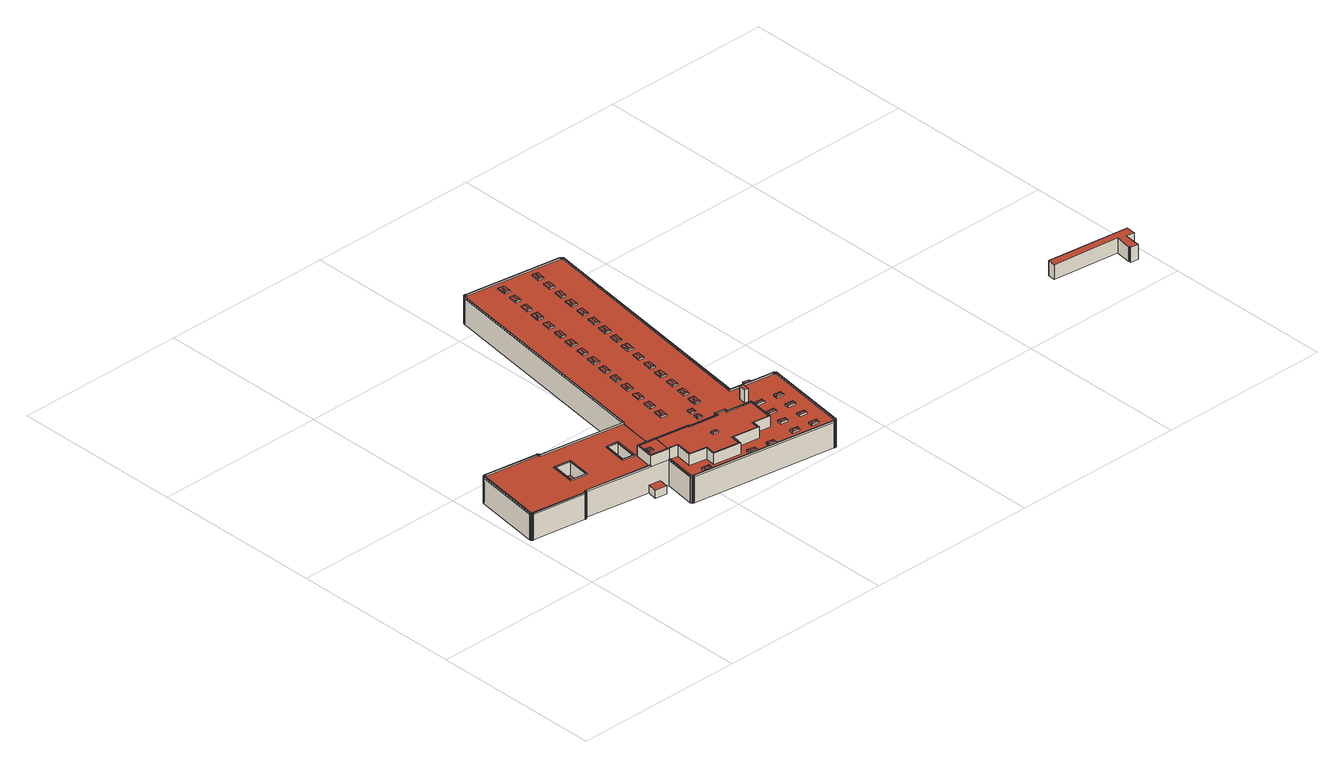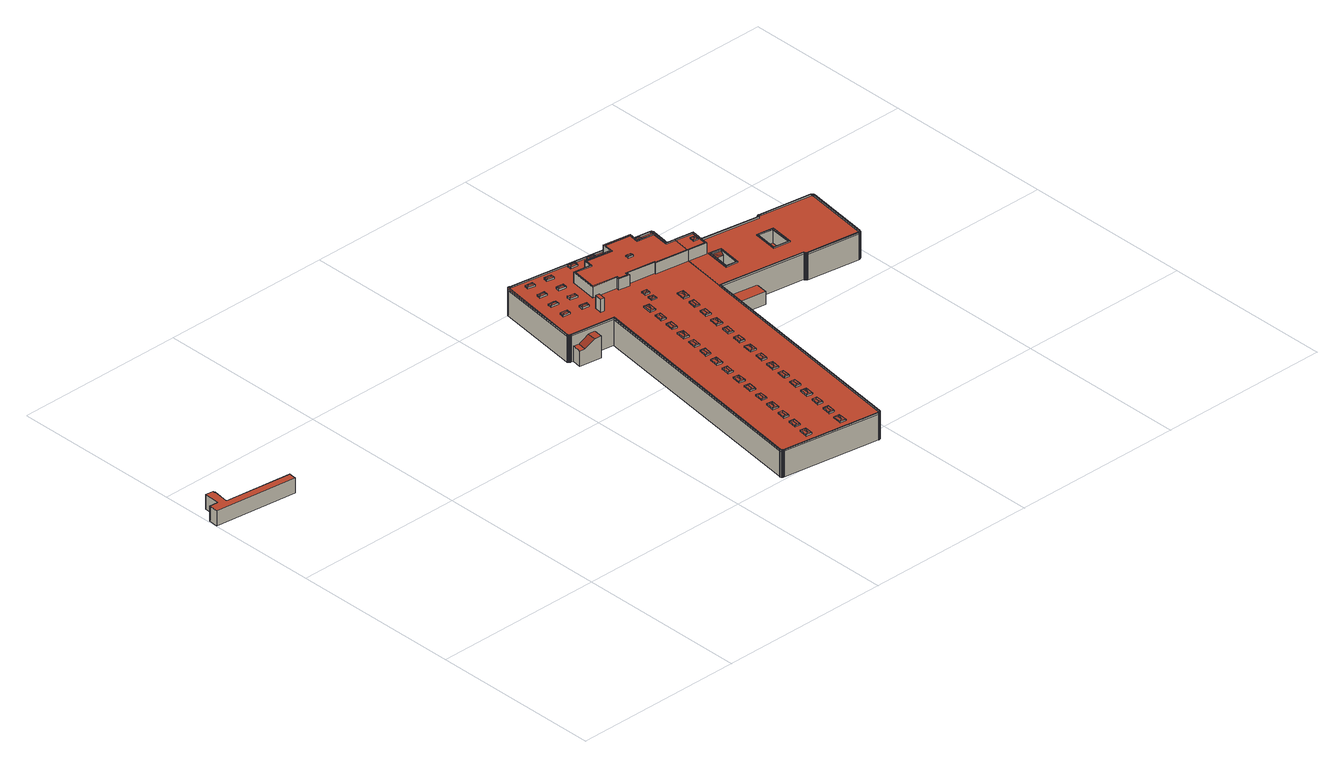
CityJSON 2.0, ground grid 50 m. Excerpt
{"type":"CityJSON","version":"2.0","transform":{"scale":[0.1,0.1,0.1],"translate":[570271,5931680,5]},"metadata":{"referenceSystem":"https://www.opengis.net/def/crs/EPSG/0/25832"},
"CityObjects":{
"building1":{"type":"Building","attributes":{"Grundfläche 2D":"896.151870","Grundhöhe NN":"6.084"},"children":["building1-1","building1-2","building1-3","building1-4","building1-5","building1-6","building1-7"],"geometry":[{"type":"MultiSurface","lod":"3","boundaries":[[[0,1,2,3]],[[4,5,6,7,8,9]],[[10,11,12,13,14,15,16,17,18,19,20,21,22,23,24,25,26,27,28,29,30,31,32,33,34,35,36,37,38,39,40,41,42,43,44,45,46,47,48,49,50,51,52,53,54,55,56,57,58,59,60,61,62,63,64,65,66,67,68,69,70,71,72,73,74,75,76,77,78,79,80,81,82,83,84,85,86,87,88,89]],[[90,91,92,93],[94,95,96,97]],[[98,99,100,101,102,103,104,105,106,107,108,109,110,111,112,113,114,115,116,117,118,119,120,121,122,123,124,125,126,127,128,129,130,131,132,133,134,135,136,137],[138,139,140,141],[142,143,144,145]],[[146,147,148,149]],[[150,151,152,153,154]],[[155,156,91]],[[138,141,1,0]],[[140,2,1,141]],[[139,3,2,140]],[[139,138,0,3]],[[142,8,7,143]],[[142,145,157,4,9,8]],[[4,157,145,144,158,5]],[[143,7,6,5,158,144]],[[107,106,105,52,51,50]],[[105,104,53,52]],[[104,103,54,53]],[[103,102,55,54]],[[56,55,102,101]],[[57,56,101,100]],[[100,99,58,57]],[[99,98,59,58]],[[98,137,60,59]],[[61,60,137,136]],[[136,135,62,61]],[[135,134,63,62]],[[134,133,64,63]],[[133,132,65,64]],[[132,131,66,65]],[[131,130,67,66]],[[130,129,68,67]],[[129,128,69,68]],[[70,69,128,127]],[[127,126,71,70]],[[72,71,126,125]],[[125,124,73,72]],[[74,73,124,123]],[[123,122,75,74]],[[76,75,122,121]],[[77,76,121,120]],[[120,119,78,77]],[[79,78,119,118]],[[118,117,80,79]],[[117,116,81,80]],[[116,115,82,81]],[[115,114,83,82]],[[114,113,84,83]],[[85,84,113,112]],[[112,111,86,85]],[[111,110,87,86]],[[110,159,88,87]],[[159,160,89,88]],[[160,161,10,89]],[[161,162,11,10]],[[162,163,12,11]],[[163,164,13,12]],[[164,165,14,13]],[[165,166,15,14]],[[166,167,16,15]],[[167,168,17,16]],[[168,169,18,17]],[[169,170,19,18]],[[170,171,20,19]],[[171,172,21,20]],[[172,173,22,21]],[[173,174,23,22]],[[174,175,24,23]],[[175,176,25,24]],[[176,177,26,25]],[[177,178,27,26]],[[178,179,28,27]],[[179,180,29,28]],[[30,29,180,181]],[[181,182,31,30]],[[182,183,32,31]],[[183,184,33,32]],[[184,185,34,33]],[[185,186,35,34]],[[186,187,36,35]],[[187,188,37,36]],[[188,189,38,37]],[[189,190,39,38]],[[190,191,40,39]],[[191,192,41,40]],[[192,193,42,41]],[[193,194,43,42]],[[194,195,44,43]],[[45,44,195,196]],[[196,197,46,45]],[[47,46,197,198]],[[198,199,48,47]],[[199,200,49,48]],[[155,91,90]],[[146,149,201,202]],[[147,146,202,203]],[[148,147,203,204]],[[151,150,205,206]],[[152,151,206,207]],[[153,152,207,208]],[[209,160,159,149,148,204]],[[161,160,209,210]],[[162,161,210,211]],[[163,162,211,212]],[[164,163,212,213]],[[165,164,213,214]],[[166,165,214,215]],[[167,166,215,216]],[[168,167,216,217]],[[169,168,217,218]],[[170,169,218,219]],[[171,170,219,220]],[[172,171,220,221]],[[173,172,221,222]],[[174,173,222,223]],[[175,174,223,224]],[[176,175,224,225]],[[177,176,225,226]],[[178,177,226,227]],[[179,178,227,228]],[[180,179,228,229]],[[181,180,229,230]],[[182,181,230,231]],[[183,182,231,232]],[[184,183,232,233]],[[185,184,233,234]],[[186,185,234,235]],[[187,186,235,236]],[[188,187,236,237]],[[189,188,237,238]],[[190,189,238,239]],[[191,190,239,240]],[[192,191,240,241]],[[193,192,241,242]],[[194,193,242,243]],[[195,194,243,244]],[[196,195,244,245]],[[197,196,245,246]],[[198,197,246,247]],[[199,198,247,248]],[[154,153,208,249,250,251,252,200,199,248,205,150]],[[201,149,159,110,109,156,155,251,250,253]],[[248,247,246,245,244,243,242,241,240,239,238,237,236,235,234,233,232,231,230,229,228,227,226,225,224,223,222,221,220,219,218,217,216,215,214,213,212,211,210,209,204,203,202,201,253,250,249,208,207,206,205]]],"semantics":{"surfaces":[{"type":"RoofSurface"},{"type":"WallSurface"},{"type":"GroundSurface"}],"values":[0,0,0,0,0,0,0,1,1,1,1,1,1,1,1,1,1,1,1,1,1,1,1,1,1,1,1,1,1,1,1,1,1,1,1,1,1,1,1,1,1,1,1,1,1,1,1,1,1,1,1,1,1,1,1,1,1,1,1,1,1,1,1,1,1,1,1,1,1,1,1,1,1,1,1,1,1,1,1,1,1,1,1,1,1,1,1,1,1,1,1,1,1,1,1,1,1,1,1,1,1,1,1,1,1,1,1,1,1,1,1,1,1,1,1,1,1,1,1,1,1,1,1,1,1,1,1,1,1,1,1,1,1,1,1,1,1,1,1,1,1,1,1,2]}}]},
"building1-1":{"type":"BuildingInstallation","parents":["building1"],"geometry":[{"type":"MultiSurface","lod":"3","boundaries":[[[254,255,256,257,258,259]],[[141,138,258,257]],[[138,139,259,258]],[[255,254,260,261]],[[256,255,261,262]]],"semantics":{"surfaces":[{"type":"RoofSurface"},{"type":"WallSurface"}],"values":[0,1,1,1,1]}}]},
"building1-2":{"type":"BuildingInstallation","parents":["building1"],"geometry":[{"type":"MultiSurface","lod":"3","boundaries":[[[263,264,265,266,267,268,269,270,271]],[[267,266,90,93]],[[268,267,93,92]],[[269,268,92,91]],[[269,91,156,109,270]],[[270,109,108,271]],[[49,263,271,108,107,50]],[[200,252,251,265,264,263,49]],[[266,265,251,155,90]]],"semantics":{"surfaces":[{"type":"RoofSurface"},{"type":"WallSurface"}],"values":[0,1,1,1,1,1,1,1,1]}}]},
"building1-3":{"type":"BuildingInstallation","parents":["building1"],"geometry":[{"type":"MultiSurface","lod":"3","boundaries":[[[272,273,274,275,276,277]],[[278,279,275,274]],[[276,275,279,280]],[[277,144,145,272]],[[272,145,142,273]]],"semantics":{"surfaces":[{"type":"RoofSurface"},{"type":"WallSurface"}],"values":[0,1,1,1,1]}}]},
"building1-4":{"type":"BuildingInstallation","parents":["building1"],"geometry":[{"type":"MultiSurface","lod":"3","boundaries":[[[256,281,254,259,282,257]],[[139,140,282,259]],[[140,141,257,282]],[[281,256,262,283]],[[254,281,283,260]]],"semantics":{"surfaces":[{"type":"RoofSurface"},{"type":"WallSurface"}],"values":[0,1,1,1,1]}}]},
"building1-5":{"type":"BuildingInstallation","parents":["building1"],"geometry":[{"type":"MultiSurface","lod":"3","boundaries":[[[274,273,284,277,276,285]],[[142,143,284,273]],[[143,144,277,284]],[[280,286,285,276]],[[274,285,286,278]]],"semantics":{"surfaces":[{"type":"RoofSurface"},{"type":"WallSurface"}],"values":[0,1,1,1,1]}}]},
"building1-6":{"type":"BuildingInstallation","parents":["building1"],"geometry":[{"type":"MultiSurface","lod":"3","boundaries":[[[287,288,289]],[[289,288,290]],[[291,288,287]],[[290,288,291]],[[287,289,94,97]],[[291,287,97,96]],[[290,291,96,95]],[[289,290,95,94]]],"semantics":{"surfaces":[{"type":"RoofSurface"},{"type":"WallSurface"}],"values":[0,0,0,0,1,1,1,1]}}]},
"building1-7":{"type":"BuildingInstallation","parents":["building1"],"geometry":[{"type":"MultiSurface","lod":"3","boundaries":[[[158,292,157]],[[293,292,158]],[[158,157,4,5]],[[157,292,9,4]],[[293,158,5,6]],[[292,293,6,9]]],"semantics":{"surfaces":[{"type":"RoofSurface"},{"type":"WallSurface"}],"values":[0,0,1,1,1,1]}}]},
"building2":{"type":"Building","attributes":{"Grundfläche 2D":"3340.578697","Grundhöhe NN":"5.975"},"children":["building2-1","building2-2","building2-3","building2-4","building2-5","building2-6","building2-7","building2-8","building2-9","building2-10","building2-11","building2-12","building2-13","building2-14","building2-15","building2-16","building2-17","building2-18","building2-19","building2-20","building2-21","building2-22","building2-23","building2-24","building2-25","building2-26","building2-27","building2-28","building2-29","building2-30","building2-31","building2-32","building2-33","building2-34","building2-35","building2-36","building2-37","building2-38","building2-39","building2-40","building2-41","building2-42","building2-43","building2-44","building2-45"],"geometry":[{"type":"MultiSurface","lod":"3","boundaries":[[[294,295,296,297,298,299,300,301,302,303,304,305,306,307,270,269,308,309,310,311,312,313,314,315,316,317,318,319,320,321,322,323,266,265,324,325]],[[326,327,91,90,328,329,330,331,332,333,334,335,336,337,338,339,340,341],[342,343,344,345,346,347,348]],[[110,109,349,350,351,352,353,354,355,356,357,358,359,360,361,362,363,364,365,366,367,368,369,370,371,372,373,374,375,376,377,378,379,380,381,382,383,384,385,386,387,388,389,390,391,392,393,394,395,396,397,398,399,400,401,402,403,404,405,406,407,408,409,410,411,412,413,414,415,416,417]],[[418,419,420,421,422,423,424,425,426,427,428,429,430,431,432,433,434,435,436,437,438,439,440,441,442,443,444,445,446,447,448,449,450,451,452,453,454,455,456,457,458,459,460,461,462,463,464,465,466,467,468,469,87,470,471,472,473,474,475,476,477,478,479,480,481,482,483,484,485,486,487,488,489,490,491,492,493,494,495,496,497,498,499,500,501,502,503,504,505,506,507,508,509,510,511,512,513,514,515,516,517,518,519,520,521,522,523]],[[524,525,526,527]],[[528,524,527,529]],[[530,528,529,531]],[[155,90,91,156]],[[156,91,269,270,109]],[[308,269,91,327]],[[309,308,327,326]],[[310,309,326,341]],[[311,310,341,340]],[[312,311,340,339]],[[313,312,339,338]],[[314,313,338,337]],[[315,314,337,336]],[[316,315,336,335]],[[317,316,335,334]],[[318,317,334,333]],[[319,318,333,332]],[[320,319,332,331]],[[321,320,331,330]],[[322,321,330,329]],[[323,322,329,328]],[[266,323,328,90]],[[265,266,90,155,251,523]],[[364,324,265,523,522,365]],[[324,364,363,325]],[[325,363,362,294]],[[294,362,361,295]],[[295,361,360,296]],[[296,360,359,297]],[[297,359,358,298]],[[298,358,357,299]],[[299,357,356,300]],[[300,356,355,301]],[[301,355,354,302]],[[302,354,353,303]],[[303,353,352,304]],[[304,352,351,305]],[[305,351,350,306]],[[306,350,349,307]],[[307,349,109,270]],[[532,533,429,428]],[[534,535,427,426]],[[535,532,428,427]],[[533,536,430,429]],[[536,537,431,430]],[[537,538,432,431]],[[538,539,433,432]],[[539,540,434,433]],[[540,541,435,434]],[[541,542,436,435]],[[542,543,437,436]],[[543,544,545,439,438,437]],[[545,546,440,439]],[[546,547,441,440]],[[547,548,442,441]],[[548,549,443,442]],[[549,550,444,443]],[[550,551,445,444]],[[551,552,446,445]],[[552,553,447,446]],[[553,554,448,447]],[[554,555,449,448]],[[555,556,450,449]],[[556,557,451,450]],[[557,558,452,451]],[[558,559,453,452]],[[559,560,454,453]],[[560,561,455,454]],[[561,562,456,455]],[[562,563,457,456]],[[563,564,458,457]],[[564,565,459,458]],[[565,566,460,459]],[[566,567,461,460]],[[567,568,462,461]],[[568,569,463,462]],[[569,570,464,463]],[[570,571,465,464]],[[571,572,466,465]],[[572,573,467,466]],[[573,574,468,467]],[[574,575,469,468]],[[575,110,87,469]],[[110,417,470,87]],[[417,416,471,470]],[[416,415,472,471]],[[473,472,415,414]],[[414,413,474,473]],[[413,412,475,474]],[[412,411,476,475]],[[411,410,477,476]],[[478,477,410,409]],[[479,478,409,408]],[[408,407,480,479]],[[481,480,407,406]],[[406,405,482,481]],[[483,482,405,404]],[[404,403,484,483]],[[403,402,485,484]],[[402,401,486,485]],[[401,400,487,486]],[[400,399,488,487]],[[489,488,399,398]],[[398,397,490,489]],[[491,490,397,396]],[[396,395,492,491]],[[395,394,493,492]],[[494,493,394,393]],[[393,392,495,494]],[[392,391,496,495]],[[391,390,497,496]],[[390,389,498,497]],[[389,388,499,498]],[[500,499,388,387]],[[385,502,501,500,387,386]],[[385,384,503,502]],[[504,503,384,383]],[[505,504,383,382]],[[382,381,506,505]],[[381,380,507,506]],[[380,379,508,507]],[[509,508,379,378]],[[510,509,378,377]],[[377,376,511,510]],[[376,375,512,511]],[[375,374,513,512]],[[374,373,514,513]],[[515,514,373,372]],[[372,371,516,515]],[[371,370,517,516]],[[370,369,518,517]],[[519,518,369,368]],[[368,367,520,519]],[[521,520,367,366]],[[522,521,366,365]],[[251,252,418,523]],[[252,576,419,418]],[[576,577,420,419]],[[577,578,421,420]],[[578,579,422,421]],[[579,580,423,422]],[[580,581,424,423]],[[581,582,425,424]],[[582,534,426,425]],[[530,531,583,584]],[[525,524,528,530,584,585]],[[526,525,585,586]],[[576,252,587,588]],[[577,576,588,589]],[[578,577,589,590]],[[579,578,590,591]],[[580,579,591,592]],[[581,580,592,593]],[[582,581,593,594]],[[534,582,594,595]],[[535,534,595,596]],[[532,535,596,597]],[[533,532,597,598]],[[536,533,598,599]],[[537,536,599,600]],[[538,537,600,601]],[[539,538,601,602]],[[540,539,602,603]],[[541,540,603,604]],[[542,541,604,605]],[[543,542,605,606]],[[607,545,544,543,606,608]],[[546,545,607,609]],[[547,546,609,610]],[[548,547,610,611]],[[549,548,611,612]],[[550,549,612,613]],[[551,550,613,614]],[[552,551,614,615]],[[553,552,615,616]],[[554,553,616,617]],[[529,527,526,586,618,555,554,617,583,531]],[[556,555,618,619]],[[557,556,619,620]],[[558,557,620,621]],[[559,558,621,622]],[[560,559,622,623]],[[561,560,623,624]],[[562,561,624,625]],[[563,562,625,626]],[[564,563,626,627]],[[565,564,627,628]],[[566,565,628,629]],[[567,566,629,630]],[[568,567,630,631]],[[569,568,631,632]],[[570,569,632,633]],[[571,570,633,634]],[[572,571,634,635]],[[573,572,635,636]],[[574,573,636,637]],[[575,574,637,638]],[[639,251,155,156,109,110,575,638,640]],[[252,251,639,587]],[[628,627,626,625,624,623,622,621,620,619,618,586,585,584,583,617,616,615,614,613,612,611,610,609,607,608,606,605,604,603,602,601,600,599,598,597,596,595,594,593,592,591,590,589,588,587,639,640,638,637,636,635,634,633,632,631,630,629]]],"semantics":{"surfaces":[{"type":"RoofSurface"},{"type":"WallSurface"},{"type":"GroundSurface"}],"values":[0,0,0,0,0,0,0,1,1,1,1,1,1,1,1,1,1,1,1,1,1,1,1,1,1,1,1,1,1,1,1,1,1,1,1,1,1,1,1,1,1,1,1,1,1,1,1,1,1,1,1,1,1,1,1,1,1,1,1,1,1,1,1,1,1,1,1,1,1,1,1,1,1,1,1,1,1,1,1,1,1,1,1,1,1,1,1,1,1,1,1,1,1,1,1,1,1,1,1,1,1,1,1,1,1,1,1,1,1,1,1,1,1,1,1,1,1,1,1,1,1,1,1,1,1,1,1,1,1,1,1,1,1,1,1,1,1,1,1,1,1,1,1,1,1,1,1,1,1,1,1,1,1,1,1,1,1,1,1,1,1,1,1,1,1,1,1,1,1,1,1,1,1,1,1,1,1,1,1,1,1,1,1,1,1,1,1,1,1,1,1,1,1,1,1,1,1,1,1,1,1,1,1,2]}}]},
"building2-1":{"type":"BuildingInstallation","parents":["building2"],"geometry":[{"type":"MultiSurface","lod":"3","boundaries":[[[641,642,643,644,645]],[[645,644,646]],[[647,643,642]],[[646,644,643,647]],[[645,648,649,642,641]],[[649,650,647,642]],[[650,651,646,647]],[[651,648,645,646]]],"semantics":{"surfaces":[{"type":"RoofSurface"},{"type":"WallSurface"}],"values":[0,0,0,0,1,1,1,1]}}]},
"building2-2":{"type":"BuildingInstallation","parents":["building2"],"geometry":[{"type":"MultiSurface","lod":"3","boundaries":[[[652,653,654,655,656]],[[656,655,657]],[[658,654,653]],[[657,655,654,658]],[[656,659,660,653,652]],[[660,661,658,653]],[[661,662,657,658]],[[662,659,656,657]]],"semantics":{"surfaces":[{"type":"RoofSurface"},{"type":"WallSurface"}],"values":[0,0,0,0,1,1,1,1]}}]},
"building2-3":{"type":"BuildingInstallation","parents":["building2"],"geometry":[{"type":"MultiSurface","lod":"3","boundaries":[[[663,664,665,666,667]],[[667,666,668]],[[669,665,664]],[[668,666,665,669]],[[667,670,671,664,663]],[[671,672,669,664]],[[672,673,668,669]],[[673,670,667,668]]],"semantics":{"surfaces":[{"type":"RoofSurface"},{"type":"WallSurface"}],"values":[0,0,0,0,1,1,1,1]}}]},
"building2-4":{"type":"BuildingInstallation","parents":["building2"],"geometry":[{"type":"MultiSurface","lod":"3","boundaries":[[[674,675,676]],[[677,678,676,675,679]],[[680,681,679,675,674]],[[677,679,681]],[[682,683,674,676]],[[674,683,684,681,680]],[[684,685,677,681]],[[677,685,682,676,678]]],"semantics":{"surfaces":[{"type":"RoofSurface"},{"type":"WallSurface"}],"values":[0,0,0,0,1,1,1,1]}}]},
"building2-5":{"type":"BuildingInstallation","parents":["building2"],"geometry":[{"type":"MultiSurface","lod":"3","boundaries":[[[686,687,688]],[[688,687,689]],[[690,691,686]],[[691,687,686]],[[689,687,691,690]],[[692,693,686,688]],[[693,694,690,686]],[[694,695,689,690]],[[695,692,688,689]]],"semantics":{"surfaces":[{"type":"RoofSurface"},{"type":"WallSurface"}],"values":[0,0,0,0,0,1,1,1,1]}}]},
"building2-6":{"type":"BuildingInstallation","parents":["building2"],"geometry":[{"type":"MultiSurface","lod":"3","boundaries":[[[696,697,698]],[[698,697,699]],[[700,701,696]],[[701,697,696]],[[699,697,701,700]],[[702,703,696,698]],[[703,704,700,696]],[[704,705,699,700]],[[705,702,698,699]]],"semantics":{"surfaces":[{"type":"RoofSurface"},{"type":"WallSurface"}],"values":[0,0,0,0,0,1,1,1,1]}}]},
"building2-7":{"type":"BuildingInstallation","parents":["building2"],"geometry":[{"type":"MultiSurface","lod":"3","boundaries":[[[706,707,708,709,710]],[[710,709,711]],[[712,708,707]],[[711,709,708,712]],[[710,713,714,707,706]],[[714,715,712,707]],[[715,716,711,712]],[[716,713,710,711]]],"semantics":{"surfaces":[{"type":"RoofSurface"},{"type":"WallSurface"}],"values":[0,0,0,0,1,1,1,1]}}]},
"building2-8":{"type":"BuildingInstallation","parents":["building2"],"geometry":[{"type":"MultiSurface","lod":"3","boundaries":[[[717,718,719]],[[719,718,720]],[[721,718,717]],[[720,718,721]],[[722,723,717,719]],[[723,724,721,717]],[[724,725,720,721]],[[725,722,719,720]]],"semantics":{"surfaces":[{"type":"RoofSurface"},{"type":"WallSurface"}],"values":[0,0,0,0,1,1,1,1]}}]},
"building2-9":{"type":"BuildingInstallation","parents":["building2"],"geometry":[{"type":"MultiSurface","lod":"3","boundaries":[[[726,727,728,729]],[[729,728,730,731]],[[726,729,731,732]],[[727,726,732,733]],[[728,727,733,730]]],"semantics":{"surfaces":[{"type":"RoofSurface"},{"type":"WallSurface"}],"values":[0,1,1,1,1]}}]},
"building2-10":{"type":"BuildingInstallation","parents":["building2"],"geometry":[{"type":"MultiSurface","lod":"3","boundaries":[[[734,735,736,737,738]],[[738,737,739]],[[740,736,735]],[[739,737,736,740]],[[738,741,742,735,734]],[[742,743,740,735]],[[743,744,739,740]],[[741,738,739,744]]],"semantics":{"surfaces":[{"type":"RoofSurface"},{"type":"WallSurface"}],"values":[0,0,0,0,1,1,1,1]}}]},
"building2-11":{"type":"BuildingInstallation","parents":["building2"],"geometry":[{"type":"MultiSurface","lod":"3","boundaries":[[[745,746,747]],[[748,749,747,746,750]],[[751,752,753,750,746,745]],[[748,750,753]],[[754,755,745,747]],[[755,756,757,753,752,751,745]],[[758,748,753,757]],[[748,758,754,747,749]]],"semantics":{"surfaces":[{"type":"RoofSurface"},{"type":"WallSurface"}],"values":[0,0,0,0,1,1,1,1]}}]},
"building2-12":{"type":"BuildingInstallation","parents":["building2"],"geometry":[{"type":"MultiSurface","lod":"3","boundaries":[[[759,760,761,762,763]],[[763,762,764]],[[765,761,760]],[[764,762,761,765]],[[763,766,767,760,759]],[[767,768,765,760]],[[768,769,764,765]],[[769,766,763,764]]],"semantics":{"surfaces":[{"type":"RoofSurface"},{"type":"WallSurface"}],"values":[0,0,0,0,1,1,1,1]}}]},
"building2-13":{"type":"BuildingInstallation","parents":["building2"],"geometry":[{"type":"MultiSurface","lod":"3","boundaries":[[[770,771,772]],[[772,771,773]],[[774,775,770]],[[775,771,770]],[[773,771,775,774]],[[776,777,770,772]],[[777,778,774,770]],[[778,779,773,774]],[[779,776,772,773]]],"semantics":{"surfaces":[{"type":"RoofSurface"},{"type":"WallSurface"}],"values":[0,0,0,0,0,1,1,1,1]}}]},
"building2-14":{"type":"BuildingInstallation","parents":["building2"],"geometry":[{"type":"MultiSurface","lod":"3","boundaries":[[[780,781,782,783]],[[784,785,786,787,782,781]],[[788,789,787,786]],[[790,783,782,787,789]],[[345,781,780,783,347,346]],[[343,786,785,784,781,345,344]],[[348,789,788,786,343,342]],[[783,790,789,348,347]]],"semantics":{"surfaces":[{"type":"RoofSurface"},{"type":"WallSurface"}],"values":[0,0,0,0,1,1,1,1]}}]},
"building2-15":{"type":"BuildingInstallation","parents":["building2"],"geometry":[{"type":"MultiSurface","lod":"3","boundaries":[[[791,792,793]],[[793,792,794]],[[795,792,791]],[[794,792,795]],[[796,791,793,797]],[[796,798,795,791]],[[794,795,798,799]],[[799,797,793,794]]],"semantics":{"surfaces":[{"type":"RoofSurface"},{"type":"WallSurface"}],"values":[0,0,0,0,1,1,1,1]}}]},
"building2-16":{"type":"BuildingInstallation","parents":["building2"],"geometry":[{"type":"MultiSurface","lod":"3","boundaries":[[[800,801,802,803,804]],[[804,803,805]],[[806,802,801]],[[805,803,802,806]],[[804,807,808,801,800]],[[808,809,806,801]],[[809,810,805,806]],[[810,807,804,805]]],"semantics":{"surfaces":[{"type":"RoofSurface"},{"type":"WallSurface"}],"values":[0,0,0,0,1,1,1,1]}}]},
"building2-17":{"type":"BuildingInstallation","parents":["building2"],"geometry":[{"type":"MultiSurface","lod":"3","boundaries":[[[811,812,813]],[[814,815,813,812,816]],[[817,818,816,812,811]],[[814,816,818]],[[819,820,811,813]],[[811,820,821,818,817]],[[821,822,814,818]],[[814,822,819,813,815]]],"semantics":{"surfaces":[{"type":"RoofSurface"},{"type":"WallSurface"}],"values":[0,0,0,0,1,1,1,1]}}]},
"building2-18":{"type":"BuildingInstallation","parents":["building2"],"geometry":[{"type":"MultiSurface","lod":"3","boundaries":[[[823,824,825]],[[826,827,825,824,828]],[[829,830,828,824,823]],[[826,828,830]],[[831,832,823,825]],[[823,832,833,830,829]],[[833,834,826,830]],[[826,834,831,825,827]]],"semantics":{"surfaces":[{"type":"RoofSurface"},{"type":"WallSurface"}],"values":[0,0,0,0,1,1,1,1]}}]},
"building2-19":{"type":"BuildingInstallation","parents":["building2"],"geometry":[{"type":"MultiSurface","lod":"3","boundaries":[[[835,836,837]],[[837,836,838]],[[839,840,835]],[[835,840,836]],[[838,836,840,839]],[[841,842,835,837]],[[842,843,839,835]],[[843,844,838,839]],[[844,841,837,838]]],"semantics":{"surfaces":[{"type":"RoofSurface"},{"type":"WallSurface"}],"values":[0,0,0,0,0,1,1,1,1]}}]},
"building2-20":{"type":"BuildingInstallation","parents":["building2"],"geometry":[{"type":"MultiSurface","lod":"3","boundaries":[[[845,846,847,848,849]],[[849,848,850]],[[851,847,846]],[[850,848,847,851]],[[849,852,853,846,845]],[[853,854,851,846]],[[854,855,850,851]],[[855,852,849,850]]],"semantics":{"surfaces":[{"type":"RoofSurface"},{"type":"WallSurface"}],"values":[0,0,0,0,1,1,1,1]}}]},
"building2-21":{"type":"BuildingInstallation","parents":["building2"],"geometry":[{"type":"MultiSurface","lod":"3","boundaries":[[[856,857,858,859,860]],[[860,859,861]],[[862,858,857]],[[861,859,858,862]],[[860,863,864,857,856]],[[864,865,862,857]],[[865,866,861,862]],[[866,863,860,861]]],"semantics":{"surfaces":[{"type":"RoofSurface"},{"type":"WallSurface"}],"values":[0,0,0,0,1,1,1,1]}}]},
"building2-22":{"type":"BuildingInstallation","parents":["building2"],"geometry":[{"type":"MultiSurface","lod":"3","boundaries":[[[867,868,869,870,871]],[[871,870,872]],[[873,869,868]],[[872,870,869,873]],[[871,874,875,868,867]],[[875,876,873,868]],[[876,877,872,873]],[[877,874,871,872]]],"semantics":{"surfaces":[{"type":"RoofSurface"},{"type":"WallSurface"}],"values":[0,0,0,0,1,1,1,1]}}]},
"building2-23":{"type":"BuildingInstallation","parents":["building2"],"geometry":[{"type":"MultiSurface","lod":"3","boundaries":[[[878,879,880,881,882]],[[882,881,883]],[[884,880,879]],[[883,881,880,884]],[[882,885,886,879,878]],[[886,887,884,879]],[[887,888,883,884]],[[888,885,882,883]]],"semantics":{"surfaces":[{"type":"RoofSurface"},{"type":"WallSurface"}],"values":[0,0,0,0,1,1,1,1]}}]},
"building2-24":{"type":"BuildingInstallation","parents":["building2"],"geometry":[{"type":"MultiSurface","lod":"3","boundaries":[[[889,890,891,892,893]],[[893,892,894]],[[895,891,890]],[[894,892,891,895]],[[893,896,897,890,889]],[[897,898,895,890]],[[898,899,894,895]],[[899,896,893,894]]],"semantics":{"surfaces":[{"type":"RoofSurface"},{"type":"WallSurface"}],"values":[0,0,0,0,1,1,1,1]}}]},
"building2-25":{"type":"BuildingInstallation","parents":["building2"],"geometry":[{"type":"MultiSurface","lod":"3","boundaries":[[[900,901,902]],[[903,904,902,901,905]],[[906,907,905,901,900]],[[903,905,907]],[[908,909,900,902]],[[900,909,910,907,906]],[[910,911,903,907]],[[911,912,908,902,904,903]]],"semantics":{"surfaces":[{"type":"RoofSurface"},{"type":"WallSurface"}],"values":[0,0,0,0,1,1,1,1]}}]},
"building2-26":{"type":"BuildingInstallation","parents":["building2"],"geometry":[{"type":"MultiSurface","lod":"3","boundaries":[[[913,914,915]],[[915,914,916]],[[917,918,913]],[[918,914,913]],[[916,914,918,917]],[[919,920,913,915]],[[920,921,917,913]],[[921,922,916,917]],[[922,919,915,916]]],"semantics":{"surfaces":[{"type":"RoofSurface"},{"type":"WallSurface"}],"values":[0,0,0,0,0,1,1,1,1]}}]},
"building2-27":{"type":"BuildingInstallation","parents":["building2"],"geometry":[{"type":"MultiSurface","lod":"3","boundaries":[[[923,924,925]],[[925,924,926]],[[927,928,923]],[[923,928,924]],[[926,924,928,927]],[[929,930,923,925]],[[930,931,927,923]],[[931,932,926,927]],[[932,929,925,926]]],"semantics":{"surfaces":[{"type":"RoofSurface"},{"type":"WallSurface"}],"values":[0,0,0,0,0,1,1,1,1]}}]},
"building2-28":{"type":"BuildingInstallation","parents":["building2"],"geometry":[{"type":"MultiSurface","lod":"3","boundaries":[[[933,934,935]],[[936,937,935,934,938]],[[939,940,938,934,933]],[[936,938,940]],[[941,942,933,935]],[[933,942,943,940,939]],[[943,944,936,940]],[[944,945,941,935,937,936]]],"semantics":{"surfaces":[{"type":"RoofSurface"},{"type":"WallSurface"}],"values":[0,0,0,0,1,1,1,1]}}]},
"building2-29":{"type":"BuildingInstallation","parents":["building2"],"geometry":[{"type":"MultiSurface","lod":"3","boundaries":[[[946,947,948]],[[948,947,949]],[[950,951,946]],[[946,951,947]],[[949,947,951,950]],[[946,948,952,953]],[[953,954,950,946]],[[949,950,954,955]],[[955,952,948,949]]],"semantics":{"surfaces":[{"type":"RoofSurface"},{"type":"WallSurface"}],"values":[0,0,0,0,0,1,1,1,1]}}]},
"building2-30":{"type":"BuildingInstallation","parents":["building2"],"geometry":[{"type":"MultiSurface","lod":"3","boundaries":[[[956,957,958]],[[958,957,959]],[[960,961,956]],[[956,961,957]],[[959,957,961,960]],[[956,958,962,963]],[[963,964,960,956]],[[959,960,964,965]],[[965,962,958,959]]],"semantics":{"surfaces":[{"type":"RoofSurface"},{"type":"WallSurface"}],"values":[0,0,0,0,0,1,1,1,1]}}]},
"building2-31":{"type":"BuildingInstallation","parents":["building2"],"geometry":[{"type":"MultiSurface","lod":"3","boundaries":[[[966,967,968]],[[969,970,968,967,971]],[[972,973,971,967,966]],[[969,971,973]],[[974,975,966,968]],[[966,975,976,973,972]],[[976,977,969,973]],[[977,978,974,968,970,969]]],"semantics":{"surfaces":[{"type":"RoofSurface"},{"type":"WallSurface"}],"values":[0,0,0,0,1,1,1,1]}}]},
"building2-32":{"type":"BuildingInstallation","parents":["building2"],"geometry":[{"type":"MultiSurface","lod":"3","boundaries":[[[979,980,981]],[[982,981,980,983]],[[979,984,985,983,980]],[[986,982,983,985]],[[987,988,979,981]],[[989,990,985,984,979,988]],[[990,991,992,982,986,985]],[[992,987,981,982]]],"semantics":{"surfaces":[{"type":"RoofSurface"},{"type":"WallSurface"}],"values":[0,0,0,0,1,1,1,1]}}]},
"building2-33":{"type":"BuildingInstallation","parents":["building2"],"geometry":[{"type":"MultiSurface","lod":"3","boundaries":[[[993,994,995,996,997]],[[997,996,998]],[[999,995,994]],[[998,996,995,999]],[[997,1000,1001,994,993]],[[1001,1002,999,994]],[[1002,1003,998,999]],[[1003,1000,997,998]]],"semantics":{"surfaces":[{"type":"RoofSurface"},{"type":"WallSurface"}],"values":[0,0,0,0,1,1,1,1]}}]},
"building2-34":{"type":"BuildingInstallation","parents":["building2"],"geometry":[{"type":"MultiSurface","lod":"3","boundaries":[[[1004,1005,1006]],[[1007,1008,1006,1005,1009]],[[1010,1011,1009,1005,1004]],[[1007,1009,1011]],[[1012,1013,1004,1006]],[[1004,1013,1014,1011,1010]],[[1014,1015,1007,1011]],[[1007,1015,1012,1006,1008]]],"semantics":{"surfaces":[{"type":"RoofSurface"},{"type":"WallSurface"}],"values":[0,0,0,0,1,1,1,1]}}]},
"building2-35":{"type":"BuildingInstallation","parents":["building2"],"geometry":[{"type":"MultiSurface","lod":"3","boundaries":[[[1016,1017,1018,1019,1020]],[[1020,1019,1021]],[[1022,1018,1017]],[[1021,1019,1018,1022]],[[1020,1023,1024,1017,1016]],[[1022,1017,1024,1025]],[[1025,1026,1021,1022]],[[1026,1023,1020,1021]]],"semantics":{"surfaces":[{"type":"RoofSurface"},{"type":"WallSurface"}],"values":[0,0,0,0,1,1,1,1]}}]},
"building2-36":{"type":"BuildingInstallation","parents":["building2"],"geometry":[{"type":"MultiSurface","lod":"3","boundaries":[[[1027,1028,1029,1030,1031]],[[1031,1030,1032]],[[1033,1029,1028]],[[1032,1030,1029,1033]],[[1034,1035,1028,1027,1031]],[[1035,1036,1033,1028]],[[1036,1037,1032,1033]],[[1037,1034,1031,1032]]],"semantics":{"surfaces":[{"type":"RoofSurface"},{"type":"WallSurface"}],"values":[0,0,0,0,1,1,1,1]}}]},
"building2-37":{"type":"BuildingInstallation","parents":["building2"],"geometry":[{"type":"MultiSurface","lod":"3","boundaries":[[[1038,1039,1040]],[[1040,1039,1041]],[[1042,1043,1038]],[[1043,1039,1038]],[[1041,1039,1043,1042]],[[1044,1045,1038,1040]],[[1045,1046,1042,1038]],[[1046,1047,1041,1042]],[[1047,1044,1040,1041]]],"semantics":{"surfaces":[{"type":"RoofSurface"},{"type":"WallSurface"}],"values":[0,0,0,0,0,1,1,1,1]}}]},
"building2-38":{"type":"BuildingInstallation","parents":["building2"],"geometry":[{"type":"MultiSurface","lod":"3","boundaries":[[[1048,1049,1050,1051,1052]],[[1052,1051,1053]],[[1054,1050,1049]],[[1053,1051,1050,1054]],[[1052,1055,1056,1049,1048]],[[1056,1057,1054,1049]],[[1057,1058,1053,1054]],[[1058,1055,1052,1053]]],"semantics":{"surfaces":[{"type":"RoofSurface"},{"type":"WallSurface"}],"values":[0,0,0,0,1,1,1,1]}}]},
"building2-39":{"type":"BuildingInstallation","parents":["building2"],"geometry":[{"type":"MultiSurface","lod":"3","boundaries":[[[1059,1060,1061]],[[1061,1060,1062]],[[1063,1064,1059]],[[1059,1064,1060]],[[1062,1060,1064,1063]],[[1065,1066,1059,1061]],[[1066,1067,1063,1059]],[[1067,1068,1062,1063]],[[1068,1065,1061,1062]]],"semantics":{"surfaces":[{"type":"RoofSurface"},{"type":"WallSurface"}],"values":[0,0,0,0,0,1,1,1,1]}}]},
"building2-40":{"type":"BuildingInstallation","parents":["building2"],"geometry":[{"type":"MultiSurface","lod":"3","boundaries":[[[1069,1070,1071,1072,1073]],[[1073,1072,1074]],[[1075,1071,1070]],[[1074,1072,1071,1075]],[[1073,1076,1077,1070,1069]],[[1077,1078,1075,1070]],[[1078,1079,1074,1075]],[[1079,1076,1073,1074]]],"semantics":{"surfaces":[{"type":"RoofSurface"},{"type":"WallSurface"}],"values":[0,0,0,0,1,1,1,1]}}]},
"building2-41":{"type":"BuildingInstallation","parents":["building2"],"geometry":[{"type":"MultiSurface","lod":"3","boundaries":[[[1080,1081,1082,1083,1084]],[[1084,1083,1085]],[[1086,1082,1081]],[[1085,1083,1082,1086]],[[1084,1087,1088,1081,1080]],[[1088,1089,1086,1081]],[[1089,1090,1085,1086]],[[1090,1087,1084,1085]]],"semantics":{"surfaces":[{"type":"RoofSurface"},{"type":"WallSurface"}],"values":[0,0,0,0,1,1,1,1]}}]},
"building2-42":{"type":"BuildingInstallation","parents":["building2"],"geometry":[{"type":"MultiSurface","lod":"3","boundaries":[[[1091,1092,1093]],[[1093,1092,1094]],[[1095,1096,1091]],[[1091,1096,1092]],[[1094,1092,1096,1095]],[[1097,1098,1091,1093]],[[1098,1099,1095,1091]],[[1094,1095,1099,1100]],[[1100,1097,1093,1094]]],"semantics":{"surfaces":[{"type":"RoofSurface"},{"type":"WallSurface"}],"values":[0,0,0,0,0,1,1,1,1]}}]},
"building2-43":{"type":"BuildingInstallation","parents":["building2"],"geometry":[{"type":"MultiSurface","lod":"3","boundaries":[[[1101,1102,1103]],[[1103,1102,1104]],[[1105,1106,1101]],[[1106,1102,1101]],[[1104,1102,1106,1105]],[[1107,1108,1101,1103]],[[1108,1109,1105,1101]],[[1109,1110,1104,1105]],[[1110,1107,1103,1104]]],"semantics":{"surfaces":[{"type":"RoofSurface"},{"type":"WallSurface"}],"values":[0,0,0,0,0,1,1,1,1]}}]},
"building2-44":{"type":"BuildingInstallation","parents":["building2"],"geometry":[{"type":"MultiSurface","lod":"3","boundaries":[[[1111,1112,1113]],[[1114,1115,1113,1112,1116]],[[1111,1117,1116,1112]],[[1114,1116,1117]],[[1118,1119,1111,1113]],[[1119,1120,1117,1111]],[[1120,1121,1114,1117]],[[1114,1121,1118,1113,1115]]],"semantics":{"surfaces":[{"type":"RoofSurface"},{"type":"WallSurface"}],"values":[0,0,0,0,1,1,1,1]}}]},
"building2-45":{"type":"BuildingInstallation","parents":["building2"],"geometry":[{"type":"MultiSurface","lod":"3","boundaries":[[[1122,1123,1124]],[[1125,1126,1124,1123,1127]],[[1128,1129,1127,1123,1122]],[[1130,1125,1127,1129]],[[1131,1132,1122,1124]],[[1122,1132,1133,1129,1128]],[[1133,1134,1135,1125,1130,1129]],[[1125,1135,1131,1124,1126]]],"semantics":{"surfaces":[{"type":"RoofSurface"},{"type":"WallSurface"}],"values":[0,0,0,0,1,1,1,1]}}]},
"building3":{"type":"Building","attributes":{"Grundfläche 2D":"67.794073","Grundhöhe NN":"5.033"},"geometry":[{"type":"Solid","lod":"3","boundaries":[[[[1136,1137,1138,1139,1140,1141,1142,1143,1144,1145]],[[1139,1138,1146,1147]],[[1140,1139,1147,1148]],[[1141,1140,1148,1149]],[[1142,1141,1149,1150]],[[1143,1142,1150,1151]],[[1144,1143,1151,1152]],[[1145,1144,1152,1153]],[[1136,1145,1153,1154]],[[1138,1137,1155,1146]],[[1137,1136,1154,1155]],[[1147,1146,1155,1154,1153,1152,1151,1150,1149,1148]]]],"semantics":{"surfaces":[{"type":"RoofSurface"},{"type":"WallSurface"},{"type":"GroundSurface"}],"values":[[0,1,1,1,1,1,1,1,1,1,1,2]]}}]}
},
"vertices":[
[195,336,48],[186,270,48],[230,263,48],[240,330,48],[341,247,48],[372,242,48],[374,254,48],[382,309,48],[351,313,48],[343,258,48],[205,402,91],[205,403,91],[205,404,91],[204,405,91],[203,406,91],[202,407,91],[201,407,91],[200,408,91],[199,408,91],[46,431,91],[45,431,91],[43,432,91],[42,431,91],[40,431,91],[39,430,91],[38,429,91],[37,427,91],[37,426,91],[36,424,91],[8,233,91],[8,232,91],[8,231,91],[8,230,91],[8,228,91],[9,227,91],[10,226,91],[11,225,91],[12,224,91],[13,224,91],[168,202,91],[169,202,91],[170,202,91],[171,202,91],[172,202,91],[174,203,91],[175,203,91],[175,204,91],[176,206,91],[176,207,91],[369,177,91],[369,180,91],[176,210,91],[175,210,91],[174,207,91],[174,206,91],[173,205,91],[172,204,91],[171,204,91],[170,204,91],[169,204,91],[168,204,91],[14,227,91],[13,227,91],[12,227,91],[12,228,91],[11,229,91],[11,230,91],[11,231,91],[11,232,91],[11,233,91],[39,424,91],[39,425,91],[39,426,91],[40,427,91],[41,428,91],[42,429,91],[43,429,91],[44,429,91],[45,428,91],[199,405,91],[200,405,91],[201,405,91],[202,404,91],[202,403,91],[203,402,91],[203,401,91],[203,399,91],[452,361,91],[452,363,91],[205,401,91],[424,172,118],[432,224,118],[380,231,118],[373,180,118],[395,206,118],[393,191,118],[379,193,118],[381,208,118],[169,204,87],[170,204,87],[171,204,87],[172,204,87],[173,205,87],[174,206,87],[174,207,87],[175,210,87],[176,210,87],[369,180,87],[378,235,87],[432,227,87],[452,361,87],[203,399,87],[203,401,87],[203,402,87],[202,403,87],[202,404,87],[201,405,87],[200,405,87],[199,405,87],[45,428,87],[44,429,87],[43,429,87],[42,429,87],[41,428,87],[40,427,87],[39,426,87],[39,425,87],[39,424,87],[11,233,87],[11,232,87],[11,231,87],[11,230,87],[11,229,87],[12,228,87],[12,227,87],[13,227,87],[14,227,87],[168,204,87],[195,336,87],[240,330,87],[230,263,87],[186,270,87],[351,313,87],[382,309,87],[372,242,87],[341,247,87],[457,400,49],[349,416,49],[344,380,49],[452,363,49],[364,178,35],[359,150,35],[393,145,35],[398,173,35],[369,177,35],[424,172,87],[432,224,87],[341,247,86],[372,242,86],[452,363,87],[205,401,87],[205,402,87],[205,403,87],[205,404,87],[204,405,87],[203,406,87],[202,407,87],[201,407,87],[200,408,87],[199,408,87],[46,431,87],[45,431,87],[43,432,87],[42,431,87],[40,431,87],[39,430,87],[38,429,87],[37,427,87],[37,426,87],[36,424,87],[8,233,87],[8,232,87],[8,231,87],[8,230,87],[8,228,87],[9,227,87],[10,226,87],[11,225,87],[12,224,87],[13,224,87],[168,202,87],[169,202,87],[170,202,87],[171,202,87],[172,202,87],[174,203,87],[175,203,87],[175,204,87],[176,206,87],[176,207,87],[369,177,87],[452,363,11],[457,400,11],[349,416,11],[344,380,11],[364,178,11],[359,150,11],[393,145,11],[398,173,11],[205,401,11],[205,402,11],[205,403,11],[205,404,11],[204,405,11],[203,406,11],[202,407,11],[201,407,11],[200,408,11],[199,408,11],[46,431,11],[45,431,11],[43,432,11],[42,431,11],[40,431,11],[39,430,11],[38,429,11],[37,427,11],[37,426,11],[36,424,11],[8,233,11],[8,232,11],[8,231,11],[8,230,11],[8,228,11],[9,227,11],[10,226,11],[11,225,11],[12,224,11],[13,224,11],[168,202,11],[169,202,11],[170,202,11],[171,202,11],[172,202,11],[174,203,11],[175,203,11],[175,204,11],[176,206,11],[176,207,11],[423,169,11],[424,169,11],[424,169,87],[423,169,87],[452,361,11],
[242,332,90],[193,339,90],[183,268,90],[186,270,90],[195,336,90],[240,330,90],[242,332,87],[193,339,87],[183,268,87],
[369,177,120],[423,169,120],[424,169,120],[424,172,120],[373,180,120],[380,231,120],[432,224,120],[432,227,120],[378,235,120],
[341,247,90],[351,313,90],[349,316,90],[338,245,90],[375,239,90],[372,242,90],[349,316,87],[338,245,87],[375,239,87],
[232,261,90],[230,263,90],[232,261,87],
[382,309,90],[385,311,90],[385,311,87],
[381,208,121],[386,199,122],[395,206,121],[393,191,121],[379,193,121],
[343,258,77],[374,254,77],
[493,107,120],[489,77,120],[570,65,120],[575,95,120],[651,84,120],[655,108,120],[705,101,120],[717,181,120],[645,192,120],[646,201,120],[614,206,120],[613,197,120],[531,209,120],[531,212,120],[528,209,120],[528,206,120],[615,193,120],[617,202,120],[643,199,120],[641,189,120],[714,178,120],[703,104,120],[653,112,120],[649,87,120],[572,99,120],[568,69,120],[492,80,120],[497,110,120],[446,117,120],[453,168,120],[450,165,120],[442,115,120],[528,206,118],[528,209,118],[453,168,118],[446,117,118],[497,110,118],[492,80,118],[568,69,118],[572,99,118],[649,87,118],[653,112,118],[703,104,118],[714,178,118],[641,189,118],[643,199,118],[617,202,118],[615,193,118],[563,145,118],[563,139,118],[552,141,118],[548,141,118],[548,146,118],[549,151,118],[564,149,118],[531,212,87],[531,209,87],[613,197,87],[614,206,87],[646,201,87],[645,192,87],[717,181,87],[705,101,87],[655,108,87],[651,84,87],[575,95,87],[570,65,87],[489,77,87],[493,107,87],[442,115,87],[450,165,87],[425,169,87],[412,79,87],[412,78,87],[412,77,87],[412,76,87],[412,75,87],[413,74,87],[413,73,87],[414,73,87],[415,73,87],[416,73,87],[834,10,87],[835,9,87],[836,9,87],[837,9,87],[838,9,87],[839,10,87],[840,11,87],[841,12,87],[841,13,87],[841,14,87],[878,259,87],[878,260,87],[878,261,87],[878,262,87],[877,263,87],[876,264,87],[875,265,87],[874,265,87],[873,266,87],[872,265,87],[742,284,87],[848,990,87],[848,991,87],[849,992,87],[848,994,87],[848,995,87],[847,996,87],[847,997,87],[846,997,87],[844,998,87],[843,998,87],[562,1040,87],[561,1041,87],[560,1041,87],[559,1041,87],[558,1040,87],[557,1040,87],[556,1039,87],[555,1038,87],[555,1037,87],[555,1035,87],[454,360,87],[423,169,91],[409,79,91],[409,78,91],[409,77,91],[409,75,91],[410,74,91],[411,72,91],[412,71,91],[413,71,91],[415,70,91],[416,70,91],[833,8,91],[834,7,91],[836,7,91],[837,7,91],[839,7,91],[841,8,91],[842,9,91],[843,10,91],[843,12,91],[844,13,91],[880,259,91],[880,260,91],[880,262,91],[880,263,91],[879,265,91],[878,266,91],[876,267,91],[875,268,91],[873,268,91],[872,268,91],[745,287,91],[850,989,91],[851,991,91],[851,992,91],[851,994,91],[850,996,91],[849,997,91],[848,998,91],[847,999,91],[845,1000,91],[844,1000,91],[563,1042,91],[562,1043,91],[560,1043,91],[558,1043,91],[556,1043,91],[555,1042,91],[554,1040,91],[553,1039,91],[553,1037,91],[553,1035,91],[454,360,91],[555,1035,91],[555,1037,91],[555,1038,91],[556,1039,91],[557,1040,91],[558,1040,91],[559,1041,91],[560,1041,91],[561,1041,91],[562,1040,91],[843,998,91],[844,998,91],[846,997,91],[847,997,91],[847,996,91],[848,995,91],[848,994,91],[849,992,91],[848,991,91],[848,990,91],[742,284,91],[872,265,91],[873,266,91],[874,265,91],[875,265,91],[876,264,91],[877,263,91],[878,262,91],[878,261,91],[878,260,91],[878,259,91],[841,14,91],[841,13,91],[841,12,91],[840,11,91],[839,10,91],[838,9,91],[837,9,91],[836,9,91],[835,9,91],[834,10,91],[416,73,91],[415,73,91],[414,73,91],[413,73,91],[413,74,91],[412,75,91],[412,76,91],[412,77,91],[412,78,91],[412,79,91],[425,169,91],[424,169,91],[825,303,74],[806,306,75],[802,278,75],[821,275,74],[854,299,55],[849,271,55],[871,296,55],[866,269,55],[416,70,87],[833,8,87],[413,71,87],[415,70,87],[834,7,87],[836,7,87],[837,7,87],[839,7,87],[841,8,87],[842,9,87],[843,10,87],[843,12,87],[844,13,87],[880,259,87],[880,260,87],[880,262,87],[880,263,87],[879,265,87],[878,266,87],[876,267,87],[875,268,87],[873,268,87],[872,268,87],[745,287,87],[850,989,87],[851,991,87],[851,992,87],[851,994,87],[850,996,87],[849,997,87],[848,998,87],[847,999,87],[845,1000,87],[844,1000,87],[563,1042,87],[562,1043,87],[560,1043,87],[558,1043,87],[556,1043,87],[555,1042,87],[554,1040,87],[553,1039,87],[553,1037,87],[553,1035,87],[409,79,87],[409,78,87],[409,77,87],[409,75,87],[410,74,87],[411,72,87],[412,71,87],[866,269,10],[871,296,10],[806,306,10],[802,278,10],[423,169,10],[409,79,10],[409,78,10],[409,77,10],[409,75,10],[410,74,10],[411,72,10],[412,71,10],[413,71,10],[415,70,10],[416,70,10],[833,8,10],[834,7,10],[836,7,10],[837,7,10],[839,7,10],[841,8,10],[842,9,10],[843,10,10],[843,12,10],[880,259,10],[844,13,10],[880,260,10],[880,262,10],[880,263,10],[879,265,10],[878,266,10],[876,267,10],[875,268,10],[873,268,10],[872,268,10],[745,287,10],[850,989,10],[851,991,10],[851,992,10],[851,994,10],[850,996,10],[849,997,10],[848,998,10],[847,999,10],[845,1000,10],[844,1000,10],[563,1042,10],[562,1043,10],[560,1043,10],[558,1043,10],[556,1043,10],[555,1042,10],[554,1040,10],[553,1039,10],[553,1037,10],[553,1035,10],[424,169,10],[452,361,10],
[605,764,91],[602,744,91],[610,750,92],[612,763,92],[606,769,91],[621,766,91],[617,741,91],[606,769,87],[602,744,87],[617,741,87],[621,766,87],
[677,559,91],[674,539,91],[683,546,92],[684,558,92],[678,564,91],[693,562,91],[689,537,91],[678,564,87],[674,539,87],[689,537,87],[693,562,87],
[649,369,91],[646,349,91],[654,356,92],[656,368,92],[650,374,91],[665,372,91],[661,347,91],[650,374,87],[646,349,87],[661,347,87],[665,372,87],
[747,191,92],[753,196,93],[749,203,92],[771,200,92],[754,202,92],[764,195,93],[763,189,92],[769,188,92],[749,203,87],[747,191,87],[769,188,87],[771,200,87],
[637,981,91],[647,1000,92],[640,1008,91],[657,1005,91],[654,979,91],[646,987,92],[640,1008,87],[637,981,87],[654,979,87],[657,1005,87],
[681,587,91],[691,605,92],[685,613,91],[702,610,91],[698,584,91],[690,592,92],[685,613,87],[681,587,87],[698,584,87],[702,610,87],
[612,812,91],[609,792,91],[618,798,92],[619,811,92],[613,817,91],[628,815,91],[624,790,91],[613,817,87],[609,792,87],[624,790,87],[628,815,87],
[603,279,91],[611,285,92],[605,293,91],[620,291,91],[617,276,91],[605,293,87],[603,279,87],[617,276,87],[620,291,87],
[744,220,126],[747,242,126],[736,243,126],[733,222,126],[736,243,87],[733,222,87],[744,220,87],[747,242,87],
[714,797,91],[711,777,91],[719,783,92],[721,796,92],[714,802,91],[729,800,91],[726,774,91],[714,802,87],[711,777,87],[726,774,87],[729,800,87],
[797,133,92],[803,138,93],[798,145,92],[821,142,92],[804,144,92],[813,137,93],[802,132,92],[812,131,92],[819,130,92],[798,145,87],[797,133,87],[802,132,87],[819,130,87],[821,142,87],
[633,954,91],[630,934,91],[639,941,92],[640,953,92],[634,959,91],[649,957,91],[645,932,91],[634,959,87],[630,934,87],[645,932,87],[649,957,87],
[594,697,91],[605,715,92],[598,723,91],[615,720,91],[611,694,91],[603,702,92],[598,723,87],[594,697,87],[611,694,87],[615,720,87],
[548,146,122],[548,141,122],[552,146,122],[549,151,122],[552,141,122],[558,140,122],[563,139,122],[559,145,122],[563,145,122],[564,149,122],[553,150,122],
[598,251,91],[606,258,92],[601,265,91],[615,263,91],[613,249,91],[598,251,87],[601,265,87],[613,249,87],[615,263,87],
[626,906,91],[623,886,91],[632,893,92],[633,905,92],[627,911,91],[642,909,91],[638,884,91],[627,911,87],[623,886,87],[638,884,87],[642,909,87],
[782,34,92],[788,40,93],[784,46,92],[806,43,92],[789,46,92],[798,38,93],[797,32,92],[804,31,92],[784,46,87],[782,34,87],[804,31,87],[806,43,87],
[789,84,92],[795,89,93],[791,96,92],[813,93,92],[796,95,92],[806,88,93],[805,82,92],[811,81,92],[791,96,87],[789,84,87],[811,81,87],[813,93,87],
[695,682,91],[706,700,92],[699,708,91],[716,705,91],[712,679,91],[705,687,92],[699,708,87],[695,682,87],[712,679,87],[716,705,87],
[735,939,91],[732,919,91],[741,926,92],[742,938,92],[736,944,91],[751,942,91],[747,917,91],[736,944,87],[732,919,87],[747,917,87],[751,942,87],
[706,748,91],[703,729,91],[712,735,92],[713,747,92],[707,754,91],[722,751,91],[718,726,91],[707,754,87],[703,729,87],[718,726,87],[722,751,87],
[656,416,91],[653,396,91],[662,403,92],[663,415,92],[657,422,91],[672,419,91],[668,394,91],[657,422,87],[653,396,87],[668,394,87],[672,419,87],
[692,654,91],[689,634,91],[698,641,92],[699,653,92],[693,659,91],[708,657,91],[704,632,91],[693,659,87],[689,634,87],[704,632,87],[708,657,87],
[728,891,91],[725,871,91],[733,878,92],[735,890,92],[729,896,91],[744,894,91],[740,869,91],[729,896,87],[725,871,87],[740,869,87],[744,894,87],
[732,92,92],[738,98,93],[734,105,92],[756,101,92],[739,104,92],[749,96,93],[748,90,92],[754,89,92],[734,105,87],[732,92,87],[754,89,87],[756,101,87],[739,104,87],
[559,460,91],[569,478,92],[563,486,91],[580,483,91],[576,457,91],[568,465,92],[563,486,87],[559,460,87],[576,457,87],[580,483,87],
[615,840,91],[626,858,92],[619,866,91],[636,863,91],[632,837,91],[624,845,92],[619,866,87],[615,840,87],[632,837,87],[636,863,87],
[587,50,92],[593,56,93],[589,63,92],[611,59,92],[594,62,92],[604,54,93],[603,48,92],[609,47,92],[589,63,87],[587,50,87],[609,47,87],[611,59,87],[594,62,87],
[638,302,91],[649,320,92],[642,328,91],[659,326,91],[655,299,91],[648,307,92],[642,328,87],[638,302,87],[655,299,87],[659,326,87],
[537,317,91],[548,335,92],[541,343,91],[558,341,91],[554,314,91],[547,323,92],[541,343,87],[537,317,87],[554,314,87],[558,341,87],
[804,182,92],[810,188,93],[806,195,92],[828,192,92],[811,194,92],[820,187,93],[819,180,92],[826,179,92],[806,195,87],[804,182,87],[826,179,87],[828,192,87],[811,194,87],
[644,42,92],[650,47,93],[646,54,92],[668,51,92],[660,46,93],[659,40,92],[666,39,92],[667,45,92],[646,54,87],[644,42,87],[659,40,87],[666,39,87],[667,45,87],[668,51,87],
[569,526,91],[566,507,91],[575,513,92],[576,525,92],[570,532,91],[585,529,91],[581,504,91],[570,532,87],[566,507,87],[581,504,87],[585,529,87],
[740,141,92],[746,147,93],[742,154,92],[764,150,92],[747,153,92],[756,145,93],[755,139,92],[762,138,92],[742,154,87],[740,141,87],[762,138,87],[764,150,87],
[548,384,91],[545,364,91],[554,371,92],[555,383,92],[549,389,91],[564,387,91],[560,362,91],[549,389,87],[545,364,87],[560,362,87],[564,387,87],
[576,574,91],[573,554,91],[582,561,92],[583,573,92],[577,579,91],[592,577,91],[588,552,91],[577,579,87],[573,554,87],[588,552,87],[592,577,87],
[738,966,91],[749,985,92],[742,992,91],[759,990,91],[755,964,91],[748,972,92],[742,992,87],[738,966,87],[755,964,87],[759,990,87],
[555,431,91],[552,412,91],[561,418,92],[562,430,92],[556,437,91],[571,434,91],[567,409,91],[556,437,87],[552,412,87],[567,409,87],[571,434,87],
[659,445,91],[670,463,92],[663,471,91],[680,468,91],[676,442,91],[668,450,92],[663,471,87],[659,445,87],[676,442,87],[680,468,87],
[591,669,91],[588,649,91],[596,656,92],[598,668,92],[592,674,91],[607,672,91],[603,647,91],[592,674,87],[588,649,87],[603,647,87],[607,672,87],
[670,511,91],[667,491,91],[676,498,92],[677,510,92],[671,517,91],[686,514,91],[682,489,91],[671,517,87],[667,491,87],[682,489,87],[686,514,87],
[580,602,91],[591,620,92],[584,628,91],[601,625,91],[597,599,91],[589,607,92],[584,628,87],[580,602,87],[597,599,87],[601,625,87],
[717,825,91],[728,843,92],[721,851,91],[738,848,91],[734,822,91],[726,830,92],[721,851,87],[717,825,87],[734,822,87],[738,848,87],
[725,42,92],[731,48,93],[727,55,92],[749,51,92],[732,54,92],[742,46,93],[747,39,92],[727,55,87],[725,42,87],[747,39,87],[749,51,87],
[451,70,92],[457,76,93],[453,83,92],[475,79,92],[458,82,92],[467,74,93],[466,68,92],[473,67,92],[474,73,92],[453,83,87],[451,70,87],[473,67,87],[474,73,87],[475,79,87],
[1943,114,44],[1945,114,44],[1944,108,44],[1966,105,44],[1971,152,44],[1995,150,44],[1998,177,44],[1757,206,44],[1754,184,44],[1949,161,44],[1944,108,0],[1966,105,0],[1971,152,0],[1995,150,0],[1998,177,0],[1757,206,0],[1754,184,0],[1949,161,0],[1943,114,0],[1945,114,0]
]}
